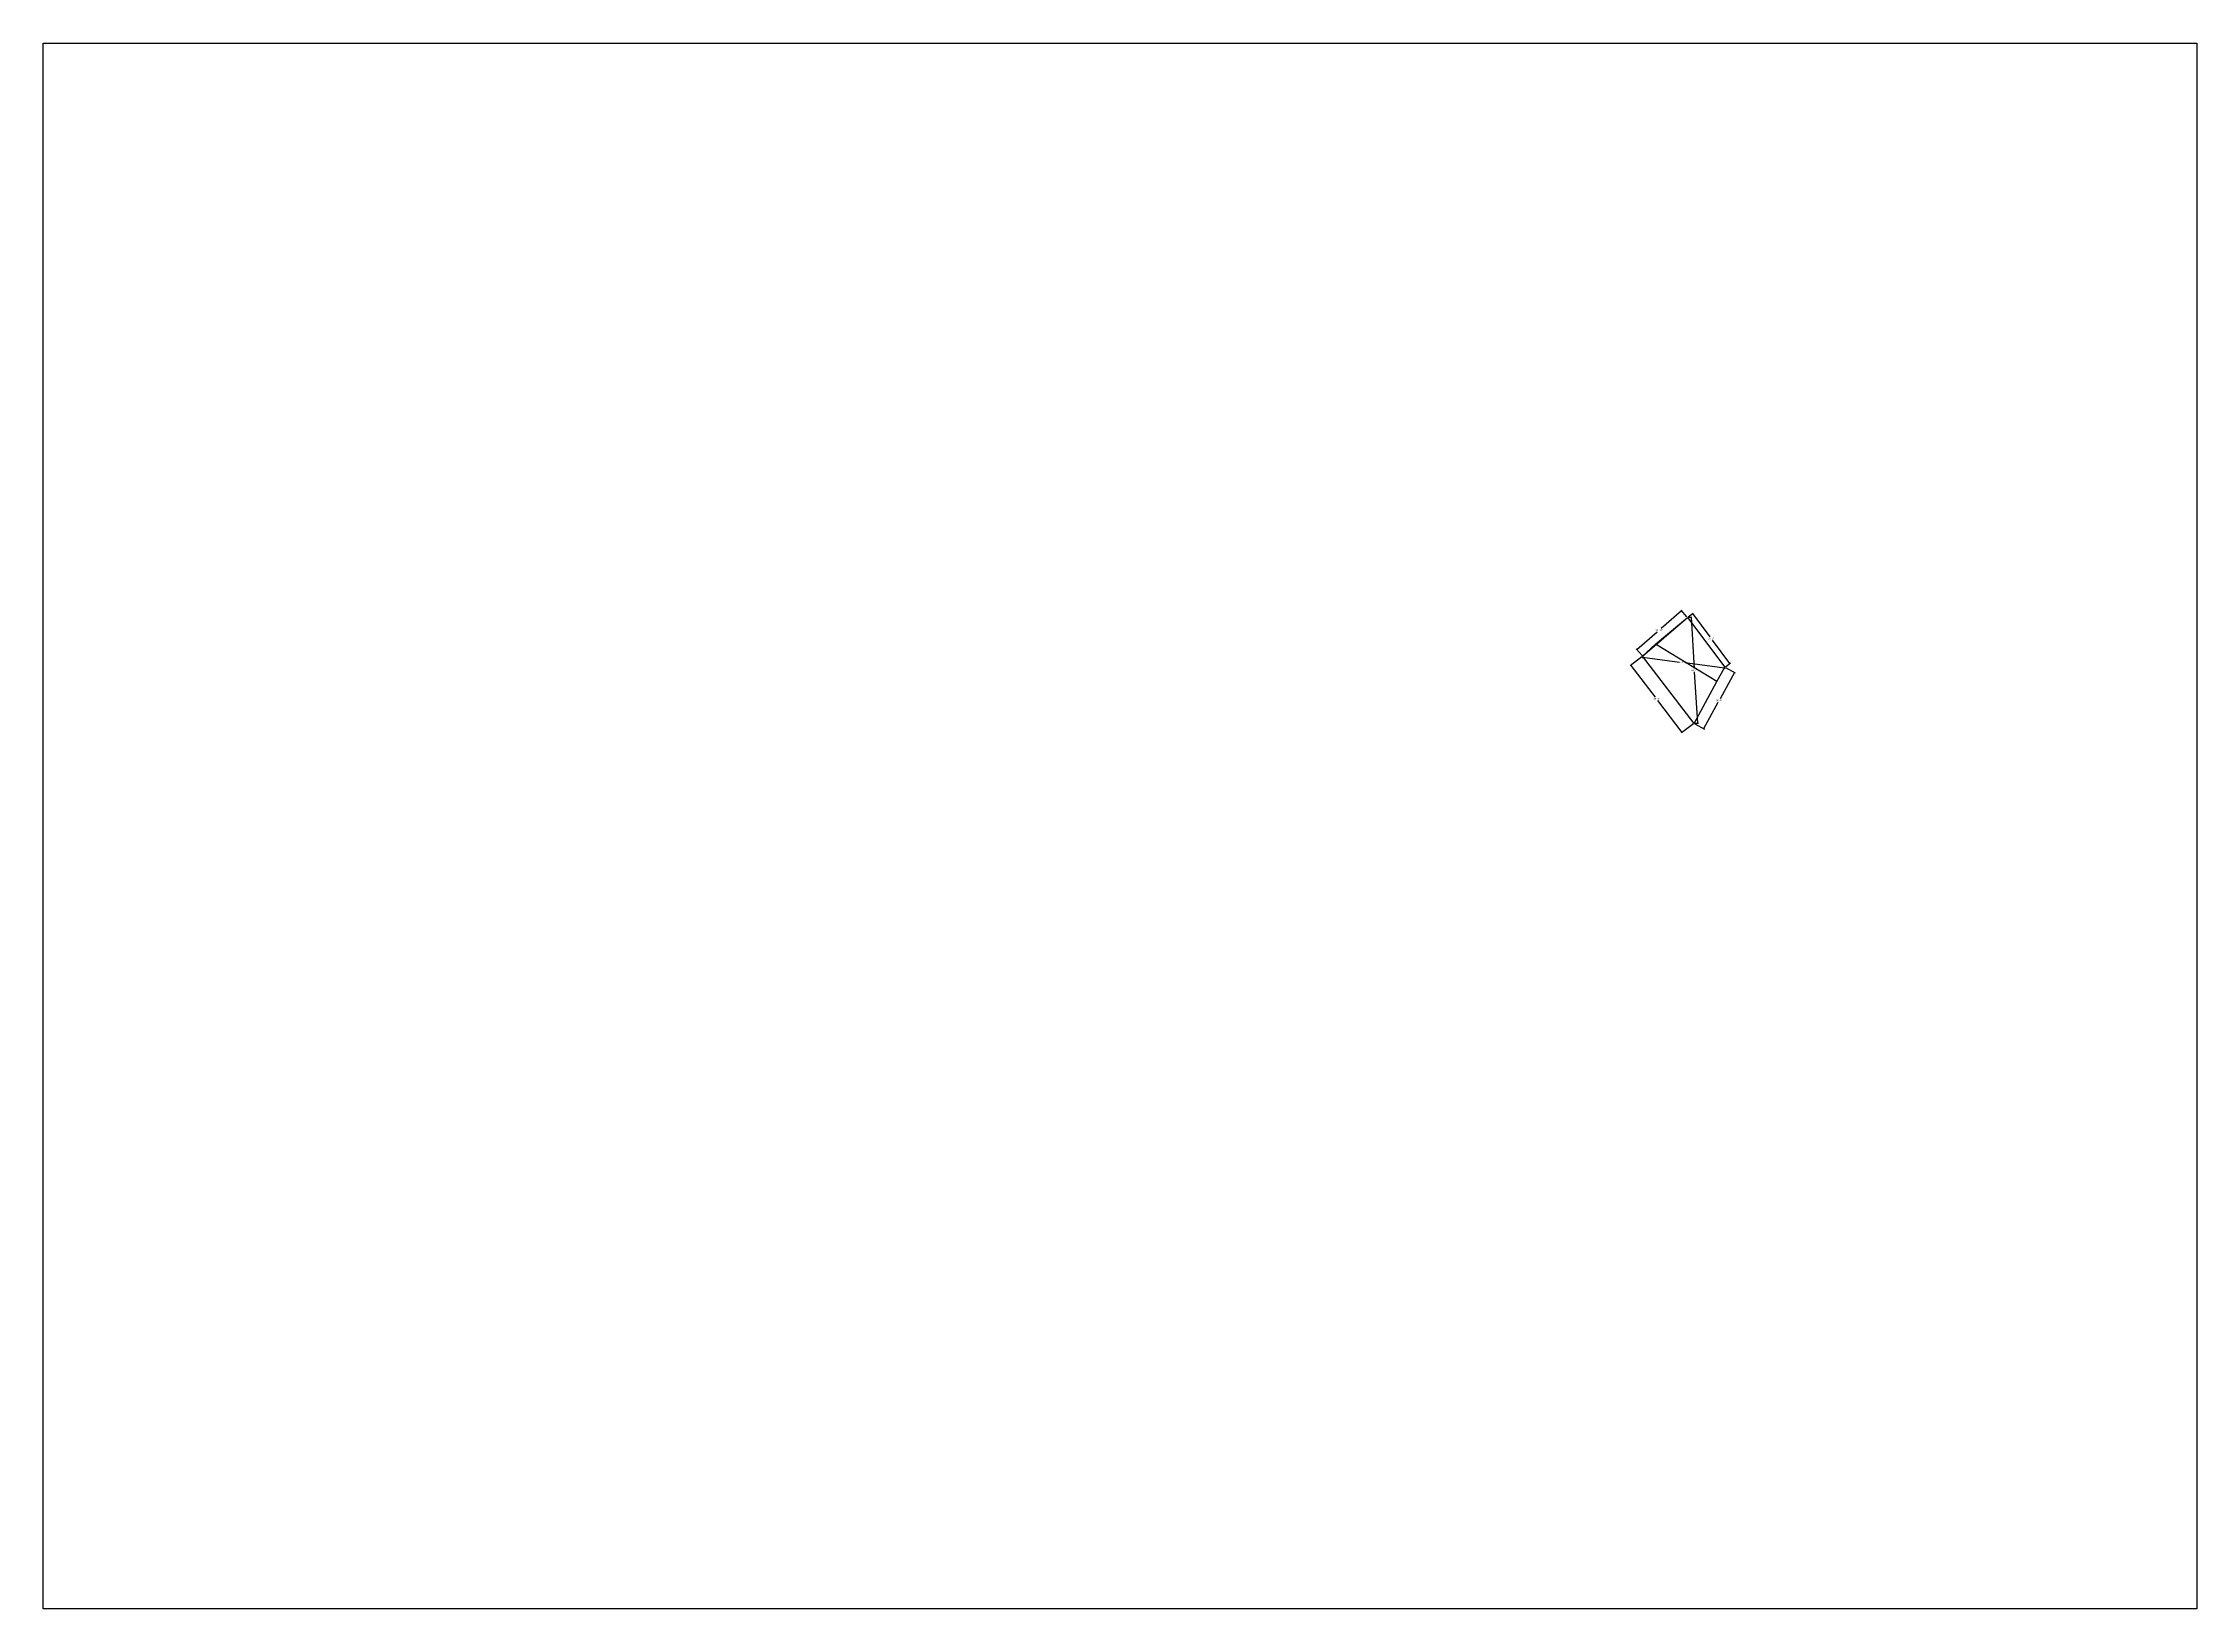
# Model space of a CAD drawing. Header units: inches. Extents: x -6683 to 26091, y -5972 to 4741.
# Drawn here: x -6683 to 8056, y -5972 to 4741 of the extents above; entities that cross this region are included whole.
import ezdxf

# ---------------------------------------------------------------- set-up
doc = ezdxf.new("R2010")
doc.units = ezdxf.units.IN
doc.header["$MEASUREMENT"] = 0
doc.styles.get("Standard").update_dxf_attribs({"font": 'arial.ttf'})
doc.dimstyles.get("Standard").update_dxf_attribs({"dimtxt": 12, "dimasz": 0.18, "dimexe": 6, "dimexo": 6, "dimgap": 6, "dimtad": 0, "dimtih": 1, "dimtoh": 1, "dimdec": 0, "dimzin": 0, "dimdsep": 46, "dimlunit": 3, "dimtxsty": 'Standard', "dimcen": 0.09, "dimadec": 0, "dimazin": 0, "dimtfac": 1, "dimtdec": 0, "dimtofl": 0, "dimtmove": 0, "dimatfit": 3, "dimfxl": 1, "dimtolj": 1, "dimtzin": 0, "dimarcsym": 0})
picture_1 = doc.add_image_def('image1.jpg', size_in_pixel=(3508, 2550))

# ---------------------------------------------------------------- blocks, each defined once
blk = doc.blocks.new('*D1')
at = {"color": 0, "lineweight": -2, "transparency": 16777216}
for p, q in [((4257.448596652036, 542.1851570162794), (4176.877465759589, 480.3102758071423)), ((4181.745778904871, 483.8219601778492), (4348.564111854568, 266.5974342200516)), ((4534.014484199275, 25.11097101805171), (4367.196151249578, 242.3354969758495)), ((4609.936568632326, 83.18864706834165), (4529.365437739879, 21.31376585920452))]:
    blk.add_line(p, q, dxfattribs=at)
at = {"color": 0, "transparency": 16777216}
for points in [[(4181.769572303883, 483.8402324016733), (4181.721985505859, 483.803687954025), (4181.636145561928, 483.9647205719193)], [(4534.038277598287, 25.12924324187588), (4533.990690800263, 25.09269879422754), (4534.124117542218, 24.96821062398158)]]:
    blk.add_solid(points, dxfattribs=at)
at = {"layer": 'Defpoints', "color": 0, "transparency": 16777216}
for p in [(4181.636145561928, 483.9647205719193), (4262.207276454375, 545.8396017810569), (4614.695248434666, 86.84309183311916)]:
    blk.add_point(p, dxfattribs=at)
at = {"color": 0, "transparency": 16777216, "insert": (4357.880131552073, 254.4664655979514), "char_height": 12, "attachment_point": 5}
blk.add_mtext('\\A1;48\'-3"', dxfattribs=at)
blk = doc.blocks.new('*D2')
at = {"color": 0, "lineweight": -2, "transparency": 16777216}
for p, q in [((4829.38817468697, 468.2321281235254), (4895.645575460816, 432.1213823953524)), ((4890.291072235935, 434.8346268028354), (4792.276392694338, 254.9934805414623)), ((4681.038788068665, 50.89039703588764), (4779.053467610261, 230.7315432972605)), ((4619.963612799394, 83.97179649469444), (4686.22101357324, 47.86105076652143))]:
    blk.add_line(p, q, dxfattribs=at)
at = {"color": 0, "transparency": 16777216}
for points in [[(4890.264730414111, 434.8489832795276), (4890.317414057758, 434.8202703261434), (4890.377211096087, 434.9926777337769)], [(4681.012446246841, 50.90475351257987), (4681.065129890489, 50.87604055919564), (4680.952649208512, 50.73234610494592)]]:
    blk.add_solid(points, dxfattribs=at)
at = {"layer": 'Defpoints', "color": 0, "transparency": 16777216}
for p in [(4824.119810322241, 471.1034234619501), (4890.377211096087, 434.9926777337769), (4614.695248434666, 86.84309183311916)]:
    blk.add_point(p, dxfattribs=at)
at = {"color": 0, "transparency": 16777216, "insert": (4785.664930152299, 242.8625119193612), "char_height": 12, "attachment_point": 5}
blk.add_mtext('\\A1;36\'-6"', dxfattribs=at)
blk = doc.blocks.new('*D3')
at = {"color": 0, "lineweight": -2, "transparency": 16777216}
for p, q in [((4529.091484377121, 857.4231880810275), (4389.946212083556, 736.5362995774258)), ((4564.760918542866, 816.6408086819695), (4525.292314576135, 862.0706291859021)), ((4258.272224966584, 550.3689913412959), (4218.803620999854, 595.7988118452288)), ((4222.874554174454, 591.3874738296217), (4362.019826468019, 712.274362333224))]:
    blk.add_line(p, q, dxfattribs=at)
at = {"color": 0, "transparency": 16777216}
for points in [[(4529.071809119681, 857.4458350288289), (4529.11115963456, 857.4005411332262), (4529.227366063928, 857.5412396256615)], [(4222.854878917015, 591.4101207774231), (4222.894229431893, 591.3648268818204), (4222.738672487647, 591.2694222849882)]]:
    blk.add_solid(points, dxfattribs=at)
at = {"layer": 'Defpoints', "color": 0, "transparency": 16777216}
for p in [(4529.227366063928, 857.5412396256615), (4568.695970030658, 812.1114191217289), (4262.207276454377, 545.8396017810551)]:
    blk.add_point(p, dxfattribs=at)
at = {"color": 0, "transparency": 16777216, "insert": (4375.983019275788, 724.4053309553251), "char_height": 12, "attachment_point": 5}
blk.add_mtext('\\A1;33\'-10"', dxfattribs=at)
blk = doc.blocks.new('*D4')
at = {"color": 0, "lineweight": -2, "transparency": 16777216}
for p, q in [((4261.416223250259, 539.8919774798509), (4260.587750849525, 533.6630126544275)), ((4261.557232782679, 539.5869053595067), (4515.482410687438, 505.8140381750517)), ((4823.11290919247, 464.898190232651), (4569.18773128771, 498.6710574171061)), ((4823.328757118124, 465.1557991607478), (4822.50028471739, 458.9268343353247))]:
    blk.add_line(p, q, dxfattribs=at)
at = {"color": 0, "transparency": 16777216}
for points in [[(4261.561188048699, 539.6166434810126), (4261.553277516658, 539.5571672380007), (4261.378804053642, 539.6106369556302)], [(4823.116864458491, 464.927928354157), (4823.10895392645, 464.8684521111451), (4823.291337921507, 464.8744586365274)]]:
    blk.add_solid(points, dxfattribs=at)
at = {"layer": 'Defpoints', "color": 0, "transparency": 16777216}
for p in [(4262.207276454376, 545.8396017810534), (4823.291337921507, 464.8744586365274), (4824.119810322241, 471.1034234619503)]:
    blk.add_point(p, dxfattribs=at)
at = {"color": 0, "transparency": 16777216, "insert": (4542.335070987574, 502.2425477960791), "char_height": 12, "attachment_point": 5}
blk.add_mtext('\\A1;47\'-3"', dxfattribs=at)
blk = doc.blocks.new('*D5')
at = {"color": 0, "lineweight": -2, "transparency": 16777216}
for p, q in [((4574.683938578739, 812.4911988831684), (4599.74004381968, 814.0803524658252)), ((4593.763468664442, 813.5209336479428), (4615.982581840164, 463.193284912741)), ((4639.739960282764, 88.61188447221832), (4617.520847107042, 438.9395332074204)), ((4620.683216982748, 87.22287159455911), (4645.739322223688, 88.81202517721582))]:
    blk.add_line(p, q, dxfattribs=at)
at = {"color": 0, "transparency": 16777216}
for points in [[(4593.793408507183, 813.52283254675), (4593.733528821703, 813.5190347491357), (4593.752075271599, 813.7005727043852)], [(4639.769900125504, 88.61378337102553), (4639.710020440024, 88.60998557341117), (4639.751353675607, 88.4322454157759)]]:
    blk.add_solid(points, dxfattribs=at)
at = {"layer": 'Defpoints', "color": 0, "transparency": 16777216}
for p in [(4568.695970030658, 812.1114191217284), (4614.695248434667, 86.84309183311919), (4639.751353675607, 88.4322454157759)]:
    blk.add_point(p, dxfattribs=at)
at = {"color": 0, "transparency": 16777216, "insert": (4616.751714473603, 451.0664090600808), "char_height": 12, "attachment_point": 5}
blk.add_mtext('\\A1;60\'-7"', dxfattribs=at)
blk = doc.blocks.new('*D6')
at = {"color": 0, "lineweight": -2, "transparency": 16777216}
for p, q in [((4573.49821434151, 815.7084247623816), (4608.332602444961, 841.8002856478606)), ((4603.638268303328, 838.0592126778815), (4722.15586789847, 679.8302507994192)), ((4858.846288256473, 497.3393516767546), (4740.328688661331, 655.5683135552174)), ((4828.922054633093, 474.7004291026039), (4863.756442736544, 500.792289988083))]:
    blk.add_line(p, q, dxfattribs=at)
at = {"color": 0, "transparency": 16777216}
for points in [[(4603.662279524882, 838.0771977060849), (4603.614257081775, 838.0412276496786), (4603.530358134109, 838.203280007207)], [(4858.870299478027, 497.357336704958), (4858.822277034919, 497.3213666485517), (4858.954198425692, 497.1952843474294)]]:
    blk.add_solid(points, dxfattribs=at)
at = {"layer": 'Defpoints', "color": 0, "transparency": 16777216}
for p in [(4568.695970030658, 812.1114191217284), (4824.119810322241, 471.1034234619508), (4858.954198425692, 497.1952843474294)]:
    blk.add_point(p, dxfattribs=at)
at = {"color": 0, "transparency": 16777216, "insert": (4731.2422782799, 667.6992821773183), "char_height": 12, "attachment_point": 5}
blk.add_mtext('\\A1;35\'-6"', dxfattribs=at)

msp = doc.modelspace()

# ---------------------------------------------------------------- linework, layer by layer
msp.add_line((4262.207276454377, 545.8396017810555), (4568.695970030658, 812.1114191217284))
at = {"color": 240, "lineweight": 30, "true_color": 0xed1f24}
for p, q in [((4349.797724324987, 629.7326328205821), (4568.695970030658, 812.1114191217283)), ((4349.797724324988, 629.7326328205822), (4568.695970030658, 812.1114191217283)), ((4568.695970030658, 812.1114191217283), (4824.119810322241, 471.1034234619503)), ((4568.695970030658, 812.1114191217283), (4824.119810322241, 471.1034234619503)), ((4262.207276454375, 545.8396017810555), (4349.797724324987, 629.7326328205821)), ((4262.207276454377, 545.8396017810555), (4349.797724324988, 629.7326328205822)), ((4770.686802213838, 372.7412851766454), (4349.797724324987, 629.7326328205821)), ((4770.686802213837, 372.7412851766455), (4349.797724324988, 629.7326328205822)), ((4614.695248434666, 86.84309183311922), (4262.207276454375, 545.8396017810555)), ((4614.695248434666, 86.8430918331174), (4262.207276454377, 545.8396017810533)), ((4614.695248434666, 86.84309183311922), (4262.207276454377, 545.8396017810555)), ((4614.695248434666, 86.84309183311746), (4262.207276454377, 545.8396017810533)), ((4770.686802213838, 372.7412851766454), (4824.119810322241, 471.1034234619503)), ((4770.686802213837, 372.7412851766455), (4824.119810322241, 471.1034234619503)), ((4614.695248434666, 86.84309183311922), (4770.686802213838, 372.7412851766454)), ((4614.695248434666, 86.84309183311922), (4770.686802213837, 372.7412851766455))]:
    msp.add_line(p, q, dxfattribs=at)
msp.add_lwpolyline([(4614.695248434666, 86.84309183311922), (4262.207276454377, 545.8396017810555)])

# ---------------------------------------------------------------- dimensions: what is measured, and where the dimension line sits
for p1, p2, distance, picture, middle in [((4262.207276454377, 545.8396017810555), (4568.695970030658, 812.1114191217283), 60.180057245753765, '*D3', (4375.983019275788, 724.4053309553251)), ((4568.695970030658, 812.1114191217283), (4824.119810322241, 471.1034234619503), 43.52263547866811, '*D6', (4731.2422782799, 667.6992821773183)), ((4568.695970030658, 812.1114191217283), (4614.695248434666, 86.84309183311922), 25.106449748110354, '*D5', (4616.751714473603, 451.0664090600808)), ((4614.695248434666, 86.84309183311922), (4262.207276454375, 545.8396017810568), 101.58842482257818, '*D1', (4357.880131552073, 254.4664655979514)), ((4262.207276454377, 545.8396017810533), (4824.119810322241, 471.1034234619503), -6.283818052357539, '*D4', (4542.335070987574, 502.2425477960791)), ((4614.695248434666, 86.84309183311922), (4824.119810322241, 471.1034234619503), -75.45879083546738, '*D2', (4785.664930152299, 242.8625119193612))]:
    dim = msp.add_aligned_dim(p1=p1, p2=p2, distance=distance, dimstyle='Standard')
    dim.commit()
    dim.dimension.update_dxf_attribs({"geometry": picture, "text_midpoint": middle})

# ---------------------------------------------------------------- pictures from other files: only their frames are drawn
image = msp.add_image(picture_1, insert=(-6683.362242384546, -5972.387408468655), size_in_units=(14738.896075240149, 10713.849769630098))
image.dxf.flags = 7

doc.saveas('drawing.dxf')
